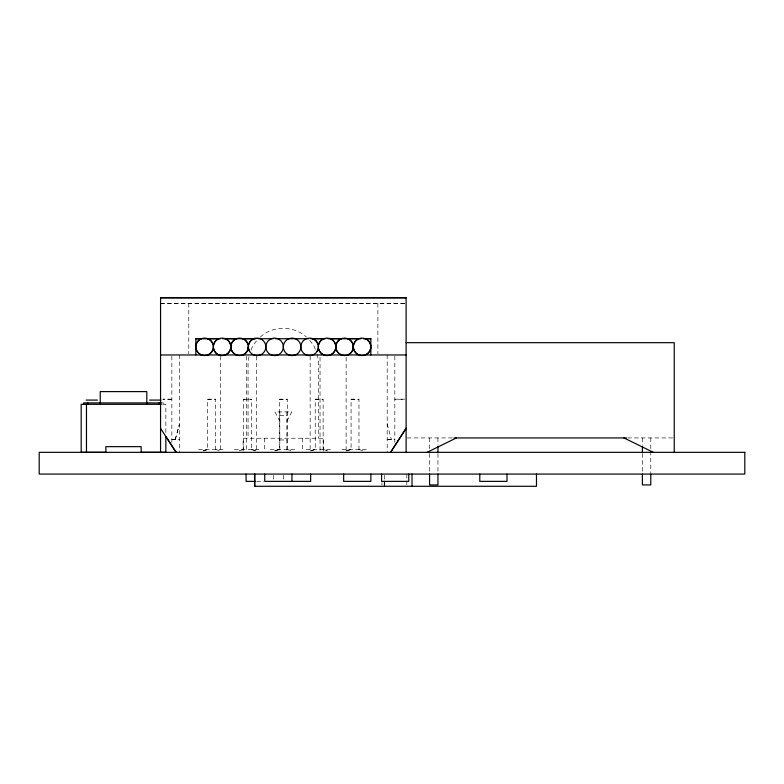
<?xml version="1.0" encoding="UTF-8"?>
<svg xmlns="http://www.w3.org/2000/svg" width="784" height="784" viewBox="0 0 784 784"><rect width="100%" height="100%" fill="white"/><g stroke="black" fill="none" stroke-linecap="round" stroke-linejoin="round"><path stroke-width="0.59" stroke-dasharray="3.92 2.94" d="M248.959 356.583L248.058 363.433L248.058 438.227M175.244 439.54L179.477 424.017M175.244 439.638L179.477 424.115M251.017 350.046L252.781 345.793L258.387 338.482M286.866 421.165L291.805 411.904L274.87 411.904L279.81 421.165M260.219 337.081C272.734 325.438 293.941 325.438 306.456 337.081M203.115 450.829L207.701 449.418M203.115 450.927L207.701 449.516L207.701 399.183L215.6 399.183L215.6 449.516M238.953 450.927L243.54 449.418M274.802 450.829L279.388 449.418M274.802 450.927L279.388 449.516L279.388 399.183L287.287 399.183L287.287 449.516M310.64 450.829L315.227 449.418M310.64 450.927L315.227 449.516L315.227 399.183L323.135 399.183L323.135 449.516L327.722 450.927M346.489 450.829L351.075 449.418M346.489 450.927L351.075 449.516L351.075 399.183L358.974 399.183L358.974 449.516M160.563 303.359L406.112 303.359M160.563 303.457L406.112 303.457M243.54 449.516L243.54 399.183L251.448 399.183L251.448 449.516L256.035 450.927M207.701 399.281L215.6 399.281M243.54 399.281L251.448 399.281M279.388 399.281L287.287 399.281M315.227 399.281L323.135 399.281M351.075 399.281L358.974 399.281M160.21 402.917L163.376 402.917L163.376 404.309M162.68 404.309L165.855 404.309L165.855 433.101M279.81 415.638L286.866 415.638M407.308 437.933L452.799 437.933M627.553 437.933L673.044 437.933M171.853 439.54L179.477 439.54M387.198 439.54L394.822 439.54M171.853 439.638L179.477 439.638M387.198 439.638L394.822 439.638M279.81 439.971L286.866 439.971M198.528 449.418L224.773 449.516M234.367 449.418L260.621 449.516M270.215 449.418L296.46 449.516M306.054 449.418L332.308 449.516M341.902 449.418L368.147 449.516M256.721 481.366L263.816 481.366M358.974 449.418L363.56 450.927M323.135 449.418L327.722 450.829M287.287 449.418L291.873 450.927M251.448 449.418L256.035 450.829M215.6 449.418L220.186 450.927M309.69 340.315L313.894 345.793L315.658 350.046M387.198 424.017L391.432 439.638M317.412 354.299L318.618 363.433L318.618 438.227M650.779 437.933L650.779 449.977M650.779 451.182L650.779 472.879M642.4 437.933L642.4 445.165M642.4 453.593L642.4 472.879M437.952 437.933L437.952 445.165M437.952 453.593L437.952 472.879M429.573 437.933L429.573 448.771M429.573 453.593L429.573 472.879M406.818 474.075L406.818 485.061M394.822 356.171L394.822 443.871M387.198 354.868L387.198 452.339M384.483 475.3L384.483 480.18M381.965 482.621L381.965 485.061M377.888 303.359L377.888 353.809M346.136 357.308L346.136 451.025M323.557 451.163L323.557 438.227L243.118 438.227L243.118 451.163M320.029 357.308L320.029 452.241M310.15 356.191L310.15 452.339M302.359 438.227L302.359 451.163M286.866 411.904L286.866 452.339M283.455 475.29L283.455 480.151M279.81 411.904L279.81 451.212M273.283 475.29L273.283 480.151M264.316 438.227L264.316 451.163M256.525 356.191L256.525 452.339M246.646 356.191L246.646 452.339M220.539 356.191L220.539 451.123M188.787 303.359L188.787 353.77M179.477 354.868L179.477 452.339M171.853 356.171L171.853 443.871M171.853 399.183L162.817 399.183L171.853 399.281M404.985 399.183L394.822 399.183L404.985 399.281"/><path stroke-width="1.18" d="M390.589 452.241L406.112 428.25M390.589 452.339L406.112 428.348M427.055 452.339L456.386 437.933M160.563 297.812L406.112 297.812M200.733 338.639L195.843 338.639L195.843 354.966M206.858 338.639L219.089 338.639M225.214 338.639L236.229 338.639M242.344 338.639L254.584 338.639M312.091 338.639L324.331 338.639M330.446 338.639L341.461 338.639M347.586 338.639L358.592 338.639M364.717 338.639L370.832 338.639L370.832 354.966M195.843 338.737L220.314 338.737M222.764 338.737L255.8 338.737M258.25 338.737L272.94 338.737M275.38 338.737L308.426 338.737M310.876 338.737L325.556 338.737M328.006 338.737L361.042 338.737M363.492 338.737L370.832 338.737M406.112 342.677L674.24 342.677L674.24 452.339M160.563 354.966L406.112 354.966M86.122 400.085L97.412 400.085M149.626 400.085L160.916 400.085M161.269 402.917L83.663 402.917L83.663 404.309M161.269 404.309L81.183 404.309L81.183 452.29L105.879 452.29L105.879 446.645L141.159 446.645L141.159 452.29L165.855 452.29L165.855 436.698M453.995 437.933L626.357 437.933M255.545 481.366L246.078 481.366L246.078 474.075M623.966 437.933L653.297 452.339M166.384 437.247L176.086 452.241M160.563 428.348L176.086 452.339M650.779 474.085L650.779 484.924L642.4 484.924L642.4 474.085M642.4 446.361L642.4 452.388M536.481 474.075L536.481 486.286L254.565 486.286L254.565 474.075M506.993 474.075L506.993 481.366L479.788 481.366L479.788 474.075M437.952 446.361L437.952 452.388M437.952 474.085L437.952 484.924L429.573 484.924L429.573 474.085M412.021 474.075L412.021 486.286M408.778 474.075L408.778 481.366L381.573 481.366L381.573 474.075M406.112 452.339L406.112 297.714L160.563 297.714L160.563 452.29M384.483 481.396L384.483 486.286M370.861 474.075L370.861 481.366L343.657 481.366L343.657 474.075M310.65 474.075L310.65 481.366L264.747 481.366L264.747 474.075M291.952 474.075L291.952 481.366M254.82 474.075L254.82 486.286M159.162 402.917L159.162 404.309M146.804 403.858L146.804 391.608L100.234 391.608L100.234 403.858M87.886 402.917L87.886 404.309M86.475 404.309L86.475 452.29M370.763 347.88A8.751 8.751 0 0 1 365.413 354.848M359.817 355.211A8.751 8.751 0 0 1 358.749 338.668M366.461 339.178A8.751 8.751 0 0 1 370.763 345.636M347.91 338.668A8.751 8.751 0 0 1 347.91 354.848M341.256 354.848A8.751 8.751 0 0 1 335.836 346.753A8.751 8.751 0 0 0 322.714 339.276A8.751 8.751 0 0 0 322.714 354.437A8.751 8.751 0 0 0 335.836 346.851A8.751 8.751 0 0 1 329.349 355.211M335.905 345.636A8.751 8.751 0 0 1 341.256 338.668M323.753 354.848A8.751 8.751 0 0 1 318.637 349.017M318.637 344.49A8.751 8.751 0 0 1 323.753 338.668M330.417 338.668A8.751 8.751 0 0 1 335.532 344.49M249.508 351.134A8.751 8.751 0 0 1 248.342 346.753A8.751 8.751 0 0 0 235.22 339.276A8.751 8.751 0 0 0 235.22 354.437A8.751 8.751 0 0 0 248.342 346.851A8.751 8.751 0 0 1 242.922 354.848M248.41 345.636A8.751 8.751 0 0 1 254.829 338.306M237.327 355.211A8.751 8.751 0 0 1 236.258 338.668M242.922 338.668A8.751 8.751 0 0 1 248.038 344.49M225.42 338.668A8.751 8.751 0 0 1 224.351 355.211M218.765 354.848A8.751 8.751 0 0 1 213.415 347.88M213.415 345.636A8.751 8.751 0 0 1 218.765 338.668M318.039 349.017A8.751 8.751 0 0 1 317.167 351.134M312.914 338.668A8.751 8.751 0 0 1 318.039 344.49M213.042 349.017A8.751 8.751 0 0 1 207.927 354.848M202.331 355.211A8.751 8.751 0 0 1 196.137 349.017M195.912 345.636A8.751 8.751 0 0 1 201.263 338.668M207.927 338.668A8.751 8.751 0 0 1 213.042 344.49M744.8 452.339L39.2 452.339L39.2 474.075L744.8 474.075L744.8 452.339M270.215 354.437A8.751 8.751 0 0 0 283.338 346.851A8.751 8.751 0 0 0 270.215 339.276A8.751 8.751 0 0 0 270.215 354.437M252.713 354.437A8.751 8.751 0 0 0 265.835 346.851A8.751 8.751 0 0 0 252.713 339.276A8.751 8.751 0 0 0 252.713 354.437M200.214 354.437A8.751 8.751 0 0 0 213.346 346.851A8.751 8.751 0 0 0 200.214 339.276A8.751 8.751 0 0 0 200.214 354.437M217.717 354.437A8.751 8.751 0 0 0 230.839 346.851A8.751 8.751 0 0 0 217.717 339.276A8.751 8.751 0 0 0 217.717 354.437M287.708 354.437A8.751 8.751 0 0 0 300.84 346.851A8.751 8.751 0 0 0 287.708 339.276A8.751 8.751 0 0 0 287.708 354.437M305.211 354.437A8.751 8.751 0 0 0 318.333 346.851A8.751 8.751 0 0 0 305.211 339.276A8.751 8.751 0 0 0 305.211 354.437M340.207 354.437A8.751 8.751 0 0 0 353.329 346.851A8.751 8.751 0 0 0 340.207 339.276A8.751 8.751 0 0 0 340.207 354.437M356.769 353.809A8.751 8.751 0 0 0 370.763 347.978A8.751 8.751 0 0 0 358.719 338.776A8.751 8.751 0 0 0 356.769 353.809"/></g></svg>
